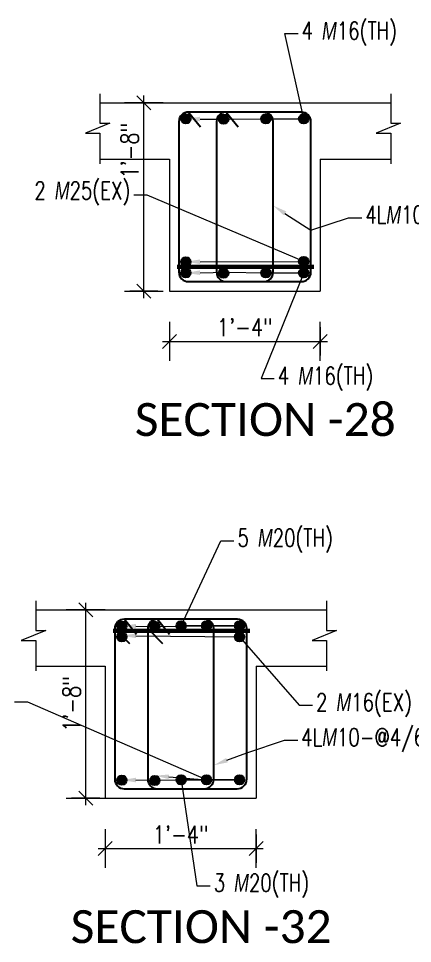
# Model space of a CAD drawing. Header units: inches. Extents: x 0 to 162649, y -36601 to -26324.
# Drawn here: x 155677.6 to 155719.4, y -36482.7 to -36384.5 of the extents above; entities that cross this region are included whole.
import ezdxf
from ezdxf import colors
from ezdxf.entities.mleader import LeaderData, LeaderLine
from ezdxf.math import Vec2, Vec3

# ---------------------------------------------------------------- set-up
doc = ezdxf.new("R2010")
doc.units = ezdxf.units.IN
doc.header["$MEASUREMENT"] = 0
for name, color, linetype, lineweight in [('Dim', 1, 'Continuous', 13), ('hatch', 252, 'Continuous', 0), ('OL_AR_Text', 140, 'Continuous', 5), ('Rein', 3, 'Continuous', 30), ('Stirrups', 191, 'Continuous', 25), ('TEXT', 7, 'Continuous', 9)]:
    doc.layers.add(name, color=color, linetype=linetype, lineweight=lineweight)
doc.styles.add('1-8 Annotative Text', font='calibri.ttf', dxfattribs={"height": 0.125})
doc.styles.add('DIM', font='simplex.shx', dxfattribs={"width": 0.75})
doc.styles.add('rmtext', font='romans.shx', dxfattribs={"width": 0.8})
doc.dimstyles.new('DIM-24', dxfattribs={"dimscale": 24, "dimtxt": 0.078125, "dimasz": 0.0625, "dimexe": 0.0625, "dimexo": 0.015625, "dimgap": 0.015625, "dimtad": 1, "dimdec": 1, "dimzin": 3, "dimdsep": 46, "dimlunit": 4, "dimtxsty": 'rmtext', "dimblk": 'OBLIQUE', "dimcen": 0.09375, "dimdle": 0.03125, "dimclrd": 1, "dimclre": 1, "dimclrt": 2, "dimadec": 0, "dimazin": 0, "dimtfac": 0.75, "dimtdec": 1, "dimtix": 1, "dimtmove": 0, "dimatfit": 3, "dimfxl": 0.0625, "dimfxlon": 1, "dimfrac": 1, "dimtolj": 1, "dimtzin": 0, "dimlwd": -1, "dimlwe": 5, "dimarcsym": 0})

# ---------------------------------------------------------------- blocks, each defined once
blk = doc.blocks.new('_Oblique')
for p, q in [((0, -1.375), (0, 1.375)), ((-0.495, -0.495), (0.495, 0.495))]:
    blk.add_line(p, q)
blk = doc.blocks.new('*D420')
at = {"layer": 'Defpoints', "color": 0, "transparency": 16777216}
for p in [(155693.635, -36413.416), (155709.635, -36413.416), (155709.635, -36418.769)]:
    blk.add_point(p, dxfattribs=at)
at = {"layer": 'Dim', "color": 1, "lineweight": 5, "transparency": 16777216}
for p, q in [((155693.635, -36417.269), (155693.635, -36420.269)), ((155709.635, -36417.269), (155709.635, -36420.269))]:
    blk.add_line(p, q, dxfattribs=at)
at = {"layer": 'Dim', "color": 1, "transparency": 16777216}
blk.add_line((155692.885, -36418.769), (155710.385, -36418.769), dxfattribs=at)
at = {"layer": 'Dim', "color": 1, "transparency": 16777216, "xscale": 1.5, "yscale": 1.5, "zscale": 1.5, "rotation": 180}
blk.add_blockref('_Oblique', (155693.635, -36418.769), dxfattribs=at)
at = {"layer": 'Dim', "color": 1, "transparency": 16777216, "xscale": 1.5, "yscale": 1.5, "zscale": 1.5}
blk.add_blockref('_Oblique', (155709.635, -36418.769), dxfattribs=at)
at = {"layer": 'Dim', "color": 2, "transparency": 16777216, "insert": (155701.635, -36417.278), "char_height": 1.875, "attachment_point": 5, "style": 'rmtext'}
blk.add_mtext('\\A1;1\'-4"', dxfattribs=at)
blk = doc.blocks.new('*D421')
at = {"layer": 'Defpoints', "color": 0, "transparency": 16777216}
for p in [(155690.918, -36393.416), (155693.635, -36393.416), (155693.635, -36413.416)]:
    blk.add_point(p, dxfattribs=at)
at = {"layer": 'Dim', "color": 1, "transparency": 16777216}
blk.add_line((155690.918, -36414.166), (155690.918, -36392.666), dxfattribs=at)
at = {"layer": 'Dim', "color": 1, "lineweight": 5, "transparency": 16777216}
for p, q in [((155692.418, -36393.416), (155689.418, -36393.416)), ((155692.418, -36413.416), (155689.418, -36413.416))]:
    blk.add_line(p, q, dxfattribs=at)
at = {"layer": 'Dim', "color": 1, "transparency": 16777216, "xscale": 1.5, "yscale": 1.5, "zscale": 1.5}
for p, rotation in [((155690.918, -36393.416), 90), ((155690.918, -36413.416), 270)]:
    blk.add_blockref('_Oblique', p, dxfattribs=dict(at, rotation=rotation))
at = {"layer": 'Dim', "color": 2, "transparency": 16777216, "insert": (155689.427, -36398.515), "char_height": 1.875, "attachment_point": 5, "rotation": 90, "style": 'rmtext'}
blk.add_mtext('\\A1;1\'-8"', dxfattribs=at)
blk = doc.blocks.new('*D426')
at = {"layer": 'Defpoints', "color": 0, "transparency": 16777216}
for p in [(155686.834, -36467.276), (155702.834, -36467.276), (155702.834, -36472.63)]:
    blk.add_point(p, dxfattribs=at)
at = {"layer": 'Dim', "color": 1, "lineweight": 5, "transparency": 16777216}
for p, q in [((155686.834, -36471.13), (155686.834, -36474.13)), ((155702.834, -36471.13), (155702.834, -36474.13))]:
    blk.add_line(p, q, dxfattribs=at)
at = {"layer": 'Dim', "color": 1, "transparency": 16777216}
blk.add_line((155686.084, -36472.63), (155703.584, -36472.63), dxfattribs=at)
at = {"layer": 'Dim', "color": 1, "transparency": 16777216, "xscale": 1.5, "yscale": 1.5, "zscale": 1.5, "rotation": 180}
blk.add_blockref('_Oblique', (155686.834, -36472.63), dxfattribs=at)
at = {"layer": 'Dim', "color": 1, "transparency": 16777216, "xscale": 1.5, "yscale": 1.5, "zscale": 1.5}
blk.add_blockref('_Oblique', (155702.834, -36472.63), dxfattribs=at)
at = {"layer": 'Dim', "color": 2, "transparency": 16777216, "insert": (155694.834, -36471.139), "char_height": 1.875, "attachment_point": 5, "style": 'rmtext'}
blk.add_mtext('\\A1;1\'-4"', dxfattribs=at)
blk = doc.blocks.new('*D427')
at = {"layer": 'Defpoints', "color": 0, "transparency": 16777216}
for p in [(155684.756, -36447.276), (155686.834, -36447.276), (155686.834, -36467.276)]:
    blk.add_point(p, dxfattribs=at)
at = {"layer": 'Dim', "color": 1, "transparency": 16777216}
blk.add_line((155684.756, -36468.026), (155684.756, -36446.526), dxfattribs=at)
at = {"layer": 'Dim', "color": 1, "lineweight": 5, "transparency": 16777216}
for p, q in [((155686.256, -36447.276), (155683.256, -36447.276)), ((155686.256, -36467.276), (155683.256, -36467.276))]:
    blk.add_line(p, q, dxfattribs=at)
at = {"layer": 'Dim', "color": 1, "transparency": 16777216, "xscale": 1.5, "yscale": 1.5, "zscale": 1.5}
for p, rotation in [((155684.756, -36447.276), 90), ((155684.756, -36467.276), 270)]:
    blk.add_blockref('_Oblique', p, dxfattribs=dict(at, rotation=rotation))
at = {"layer": 'Dim', "color": 2, "transparency": 16777216, "insert": (155683.265, -36457.276), "char_height": 1.875, "attachment_point": 5, "rotation": 90, "style": 'rmtext'}
blk.add_mtext('\\A1;1\'-8"', dxfattribs=at)

msp = doc.modelspace()

# ---------------------------------------------------------------- hatches: boundary and pattern name
at = {"layer": 'Rein'}
h = msp.add_hatch(color=256, dxfattribs=at)
h.dxf.hatch_style = 1
h.paths.add_polyline_path([(155695.886, -36395.139, 1), (155694.886, -36395.139, 1)])
h = msp.add_hatch(color=256, dxfattribs=at)
h.dxf.hatch_style = 1
h.paths.add_polyline_path([(155699.886, -36395.171, 1), (155698.886, -36395.171, 1)])
h = msp.add_hatch(color=256, dxfattribs=at)
h.dxf.hatch_style = 1
h.paths.add_polyline_path([(155704.376, -36395.117, 1), (155703.376, -36395.117, 1)])
h = msp.add_hatch(color=256, dxfattribs=at)
h.dxf.hatch_style = 1
h.paths.add_polyline_path([(155708.376, -36395.117, 1), (155707.376, -36395.117, 1)])
h = msp.add_hatch(color=256, dxfattribs=at)
h.dxf.hatch_style = 1
h.paths.add_polyline_path([(155695.886, -36410.309, 1), (155694.886, -36410.309, 1)])
h = msp.add_hatch(color=256, dxfattribs=at)
h.dxf.hatch_style = 1
h.paths.add_polyline_path([(155708.376, -36410.287, 1), (155707.376, -36410.287, 1)])
h = msp.add_hatch(color=256, dxfattribs=at)
h.dxf.hatch_style = 1
h.paths.add_polyline_path([(155695.886, -36411.498, 1), (155694.886, -36411.498, 1)])
h = msp.add_hatch(color=256, dxfattribs=at)
h.dxf.hatch_style = 1
h.paths.add_polyline_path([(155699.886, -36411.53, 1), (155698.886, -36411.53, 1)])
h = msp.add_hatch(color=256, dxfattribs=at)
h.dxf.hatch_style = 1
h.paths.add_polyline_path([(155704.376, -36411.476, 1), (155703.376, -36411.476, 1)])
h = msp.add_hatch(color=256, dxfattribs=at)
h.dxf.hatch_style = 1
h.paths.add_polyline_path([(155708.376, -36411.476, 1), (155707.376, -36411.476, 1)])
h = msp.add_hatch(color=256, dxfattribs=at)
h.dxf.hatch_style = 1
h.paths.add_polyline_path([(155689.085, -36449, 1), (155688.085, -36449, 1)])
h = msp.add_hatch(color=256, dxfattribs=at)
h.dxf.hatch_style = 1
h.paths.add_polyline_path([(155692.585, -36449.032, 1), (155691.585, -36449.032, 1)])
h = msp.add_hatch(color=256, dxfattribs=at)
h.dxf.hatch_style = 1
h.paths.add_polyline_path([(155695.367, -36448.978, 1), (155694.367, -36448.978, 1)])
h = msp.add_hatch(color=256, dxfattribs=at)
h.dxf.hatch_style = 1
h.paths.add_polyline_path([(155698.075, -36448.978, 1), (155697.075, -36448.978, 1)])
h = msp.add_hatch(color=256, dxfattribs=at)
h.dxf.hatch_style = 1
h.paths.add_polyline_path([(155701.575, -36448.978, 1), (155700.575, -36448.978, 1)])
h = msp.add_hatch(color=256, dxfattribs=at)
h.dxf.hatch_style = 1
h.paths.add_polyline_path([(155689.085, -36450.15, 1), (155688.085, -36450.15, 1)])
h = msp.add_hatch(color=256, dxfattribs=at)
h.dxf.hatch_style = 1
h.paths.add_polyline_path([(155701.575, -36450.128, 1), (155700.575, -36450.128, 1)])
h = msp.add_hatch(color=256, dxfattribs=at)
h.dxf.hatch_style = 1
h.paths.add_polyline_path([(155689.085, -36465.359, 1), (155688.085, -36465.359, 1)])
h = msp.add_hatch(color=256, dxfattribs=at)
h.dxf.hatch_style = 1
h.paths.add_polyline_path([(155692.585, -36465.39, 1), (155691.585, -36465.39, 1)])
h = msp.add_hatch(color=256, dxfattribs=at)
h.dxf.hatch_style = 1
h.paths.add_polyline_path([(155695.367, -36465.336, 1), (155694.367, -36465.336, 1)])
h = msp.add_hatch(color=256, dxfattribs=at)
h.dxf.hatch_style = 1
h.paths.add_polyline_path([(155698.075, -36465.336, 1), (155697.075, -36465.336, 1)])
h = msp.add_hatch(color=256, dxfattribs=at)
h.dxf.hatch_style = 1
h.paths.add_polyline_path([(155701.575, -36465.336, 1), (155700.575, -36465.336, 1)])

# ---------------------------------------------------------------- linework, layer by layer
at = {"layer": 'Dim', "lineweight": 60}
for p, q in [((155694.451, -36410.832), (155708.952, -36410.832)), ((155687.65, -36449.523), (155702.151, -36449.523))]:
    msp.add_line(p, q, dxfattribs=at)
at = {"layer": 'hatch'}
for p, q in [((155686.257, -36392.475), (155686.257, -36395.604)), ((155717.102, -36392.475), (155717.102, -36395.604)), ((155686.257, -36393.416), (155717.102, -36393.416)), ((155687.314, -36395.604), (155684.714, -36396.666)), ((155687.314, -36395.604), (155684.714, -36396.666)), ((155686.257, -36395.604), (155687.314, -36395.604)), ((155718.159, -36395.604), (155715.559, -36396.666)), ((155717.102, -36395.604), (155718.159, -36395.604)), ((155684.714, -36396.666), (155686.257, -36396.666)), ((155686.257, -36396.666), (155686.257, -36399.909)), ((155715.559, -36396.666), (155717.102, -36396.666)), ((155717.102, -36396.666), (155717.102, -36399.909)), ((155686.257, -36399.416), (155693.635, -36399.416)), ((155693.635, -36399.416), (155693.635, -36413.416)), ((155709.635, -36399.416), (155709.635, -36413.416)), ((155709.635, -36399.416), (155717.102, -36399.416)), ((155693.635, -36413.416), (155709.635, -36413.416)), ((155679.457, -36446.336), (155679.457, -36449.465)), ((155710.302, -36446.336), (155710.302, -36449.465)), ((155679.457, -36447.276), (155710.302, -36447.276)), ((155680.514, -36449.465), (155677.913, -36450.527)), ((155680.514, -36449.465), (155677.913, -36450.527)), ((155679.457, -36449.465), (155680.514, -36449.465)), ((155711.359, -36449.465), (155708.759, -36450.527)), ((155710.302, -36449.465), (155711.359, -36449.465)), ((155677.913, -36450.527), (155679.457, -36450.527)), ((155679.457, -36450.527), (155679.457, -36453.77)), ((155708.759, -36450.527), (155710.302, -36450.527)), ((155710.302, -36450.527), (155710.302, -36453.77)), ((155679.457, -36453.276), (155686.834, -36453.276)), ((155686.834, -36453.276), (155686.834, -36467.276)), ((155702.834, -36453.276), (155702.834, -36467.276)), ((155702.834, -36453.276), (155710.302, -36453.276)), ((155686.834, -36467.276), (155702.834, -36467.276))]:
    msp.add_line(p, q, dxfattribs=at)
at = {"layer": 'Rein'}
for centre in [(155695.386, -36395.139), (155699.386, -36395.171), (155703.876, -36395.117), (155707.876, -36395.117), (155695.386, -36410.309), (155707.876, -36410.287), (155695.386, -36411.498), (155699.386, -36411.53), (155703.876, -36411.476), (155707.876, -36411.476), (155688.585, -36449), (155692.085, -36449.032), (155694.867, -36448.978), (155697.575, -36448.978), (155701.075, -36448.978), (155688.585, -36450.15), (155701.075, -36450.128), (155688.585, -36465.359), (155692.085, -36465.39), (155694.867, -36465.336), (155697.575, -36465.336), (155701.075, -36465.336)]:
    msp.add_circle(centre, 0.5, dxfattribs=at)
at = {"layer": 'Stirrups', "lineweight": 30}
for p, q in [((155695.668, -36394.416), (155696.932, -36395.988)), ((155699.668, -36394.416), (155700.932, -36395.988)), ((155688.867, -36448.276), (155690.132, -36449.849)), ((155692.367, -36448.276), (155693.632, -36449.849)), ((155687.834, -36449.276), (155689.41, -36450.839)), ((155691.334, -36449.276), (155692.91, -36450.839))]:
    msp.add_line(p, q, dxfattribs=at)
for points in [[(155695.635, -36412.416), (155707.635, -36412.416, 0.414214), (155708.635, -36411.416), (155708.635, -36395.415, 0.404381), (155707.668, -36394.416), (155695.668, -36394.416, 0.424115), (155694.635, -36395.415), (155694.635, -36411.416, 0.414214)], [(155699.635, -36412.416), (155703.635, -36412.416, 0.414214), (155704.635, -36411.416), (155704.635, -36395.415, 0.404381), (155703.668, -36394.416), (155699.668, -36394.416, 0.424115), (155698.635, -36395.415), (155698.635, -36411.416, 0.414214)], [(155688.834, -36466.276), (155700.834, -36466.276, 0.414214), (155701.834, -36465.276), (155701.834, -36449.276, 0.404381), (155700.867, -36448.276), (155688.867, -36448.276, 0.424115), (155687.834, -36449.276), (155687.834, -36465.276, 0.414214)], [(155692.334, -36466.276), (155697.334, -36466.276, 0.414214), (155698.334, -36465.276), (155698.334, -36449.276, 0.404381), (155697.367, -36448.276), (155692.367, -36448.276, 0.424115), (155691.334, -36449.276), (155691.334, -36465.276, 0.414214)]]:
    msp.add_lwpolyline(points, format="xyb", close=True, dxfattribs=at)

# ---------------------------------------------------------------- texts
at = {"layer": 'OL_AR_Text', "char_height": 3.5, "width": 2.6734445e-317, "attachment_point": 1, "style": '1-8 Annotative Text'}
for s, insert in [('SECTION -28', (155689.963, -36425.317)), ('SECTION -32', (155683.162, -36479.178))]:
    msp.add_mtext(s, dxfattribs=dict(at, insert=insert))

# ---------------------------------------------------------------- dimensions: what is measured, and where the dimension line sits
at = {"layer": 'Dim'}
dim = msp.add_linear_dim(base=(155690.918, -36393.416), p1=(155693.635, -36413.416), p2=(155693.635, -36393.416), angle=90, dimstyle='DIM-24', dxfattribs=at)
dim.commit()
dim.dimension.update_dxf_attribs({"geometry": '*D421', "text_midpoint": (155690.918, -36398.515), "dimtype": 160})
for base, p1, p2, picture, middle in [((155709.635, -36418.769), (155693.635, -36413.416), (155709.635, -36413.416), '*D420', (155701.635, -36417.278)), ((155702.834, -36472.63), (155686.834, -36467.276), (155702.834, -36467.276), '*D426', (155694.834, -36471.139))]:
    dim = msp.add_linear_dim(base=base, p1=p1, p2=p2, dimstyle='DIM-24', dxfattribs=at)
    dim.commit()
    dim.dimension.update_dxf_attribs({"geometry": picture, "text_midpoint": middle})
dim = msp.add_linear_dim(base=(155684.756, -36447.276), p1=(155686.834, -36467.276), p2=(155686.834, -36447.276), angle=90, dimstyle='DIM-24', dxfattribs=at)
dim.commit()
dim.dimension.update_dxf_attribs({"geometry": '*D427', "text_midpoint": (155683.265, -36457.276)})

# ---------------------------------------------------------------- leaders
at = {"layer": 'TEXT'}
ml = msp.add_multileader_mtext('Standard', dxfattribs=at)
ml.set_content('4 {\\Fgothici|c0;M}16(TH) ', color=256, style='DIM')
ml.set_leader_properties(color=1, linetype='ByLayer', lineweight=9)
ml.build(insert=Vec2(0, 0))
ml.multileader.update_dxf_attribs({"text_right_attachment_type": 2, "dogleg_length": 0.25, "arrow_head_size": 1.5, "scale": 32})
ctx = ml.context
ctx.base_point, ctx.scale, ctx.char_height, ctx.arrow_head_size, ctx.landing_gap_size, ctx.plane_origin = Vec3(155707.281, -36386.08), 32, 1.875, 1.5, 0.375, Vec3(155718.383, -36394.175)
ctx.right_attachment = 2
notes = []
notes.append((ctx, [(0, (1, 1, 0), (155705.877, -36386.08), (1, 0), 1.404, [(3, [(155695.386, -36395.139), (155699.386, -36395.171), (155703.876, -36395.117), (155707.876, -36395.117)], 0, [])])]))
ctx.mtext.insert, ctx.mtext.flow_direction = Vec3(155707.656, -36384.83), 5
ml = msp.add_multileader_mtext('Standard', dxfattribs=at)
ml.set_content('2 {\\Fgothici|c0;M}25(EX) ', color=256, style='DIM')
ml.set_leader_properties(color=1, linetype='ByLayer', lineweight=9)
ml.build(insert=Vec2(0, 0))
ml.multileader.update_dxf_attribs({"text_right_attachment_type": 2, "dogleg_length": 0.25, "arrow_head_size": 1.5, "scale": 32})
ctx = ml.context
ctx.base_point, ctx.scale, ctx.char_height, ctx.arrow_head_size, ctx.landing_gap_size, ctx.plane_origin = Vec3(155678.07, -36403.054), 32, 1.875, 1.5, 0.375, Vec3(155718.383, -36409.131)
ctx.right_attachment, ctx.text_align_type = 2, 2
notes.append((ctx, [(1, (1, 1, 0), (155691.274, -36403.233), (-1, 0), 1.404, [(2, [(155695.386, -36410.309), (155707.876, -36410.287)], 0, [])])]))
ctx.mtext.insert, ctx.mtext.alignment, ctx.mtext.flow_direction = Vec3(155689.494, -36401.804), 3, 5
ml = msp.add_multileader_mtext('Standard', dxfattribs=at)
ml.set_content('4L{\\Fgothici|c0;M}10-@4/6"C/C ', color=256, style='DIM')
ml.set_leader_properties(color=1, linetype='ByLayer', lineweight=9)
ml.build(insert=Vec2(0, 0))
ml.multileader.update_dxf_attribs({"text_right_attachment_type": 2, "dogleg_length": 0.25, "arrow_head_size": 1.5, "scale": 32})
ctx = ml.context
ctx.base_point, ctx.scale, ctx.char_height, ctx.arrow_head_size, ctx.landing_gap_size, ctx.plane_origin = Vec3(155714.039, -36405.63), 32, 1.875, 1.5, 0.375, Vec3(155724.574, -36415.383)
ctx.right_attachment = 2
notes.append((ctx, [(0, (1, 1, 0), (155712.635, -36405.63), (1, 0), 1.404, [(1, [(155704.635, -36404.345), (155708.635, -36406.962)], 0, [])])]))
ctx.mtext.insert, ctx.mtext.flow_direction = Vec3(155714.414, -36404.38), 5
ml = msp.add_multileader_mtext('Standard', dxfattribs=at)
ml.set_content('4 {\\Fgothici|c0;M}16(TH) ', color=256, style='DIM')
ml.set_leader_properties(color=1, linetype='ByLayer', lineweight=9)
ml.build(insert=Vec2(0, 0))
ml.multileader.update_dxf_attribs({"text_right_attachment_type": 2, "dogleg_length": 0.25, "arrow_head_size": 1.5, "scale": 32})
ctx = ml.context
ctx.base_point, ctx.scale, ctx.char_height, ctx.arrow_head_size, ctx.landing_gap_size, ctx.plane_origin = Vec3(155704.76, -36422.722), 32, 1.875, 1.5, 0.375, Vec3(155716.42, -36420.676)
ctx.right_attachment = 2
notes.append((ctx, [(0, (1, 1, 0), (155703.356, -36422.722), (1, 0), 1.404, [(3, [(155695.386, -36411.498), (155699.635, -36411.416), (155703.876, -36411.476), (155707.876, -36411.476)], 0, [])])]))
ctx.mtext.insert, ctx.mtext.flow_direction = Vec3(155705.135, -36421.472), 5
ml = msp.add_multileader_mtext('Standard', dxfattribs=at)
ml.set_content('5 {\\Fgothici|c0;M}20(TH) ', color=256, style='DIM')
ml.set_leader_properties(color=1, linetype='ByLayer', lineweight=9)
ml.build(insert=Vec2(0, 0))
ml.multileader.update_dxf_attribs({"text_right_attachment_type": 2, "dogleg_length": 0.25, "arrow_head_size": 1.5, "scale": 32})
ctx = ml.context
ctx.base_point, ctx.scale, ctx.char_height, ctx.arrow_head_size, ctx.landing_gap_size, ctx.plane_origin = Vec3(155700.481, -36439.941), 32, 1.875, 1.5, 0.375, Vec3(155711.582, -36448.036)
ctx.right_attachment = 2
notes.append((ctx, [(0, (1, 1, 0), (155699.076, -36439.941), (1, 0), 1.404, [(4, [(155688.585, -36449), (155692.085, -36449.032), (155697.575, -36448.978), (155701.075, -36448.978), (155694.867, -36448.978)], 0, [])])]))
ctx.mtext.insert, ctx.mtext.flow_direction = Vec3(155700.856, -36438.691), 5
ml = msp.add_multileader_mtext('Standard', dxfattribs=at)
ml.set_content('2 {\\Fgothici|c0;M}16(EX) ', color=256, style='DIM')
ml.set_leader_properties(color=1, linetype='ByLayer', lineweight=9)
ml.build(insert=Vec2(0, 0))
ml.multileader.update_dxf_attribs({"text_right_attachment_type": 2, "dogleg_length": 0.25, "arrow_head_size": 1.5, "scale": 32})
ctx = ml.context
ctx.base_point, ctx.scale, ctx.char_height, ctx.arrow_head_size, ctx.landing_gap_size, ctx.plane_origin = Vec3(155708.807, -36457.398), 32, 1.875, 1.5, 0.375, Vec3(155709.619, -36455.351)
ctx.right_attachment = 2
notes.append((ctx, [(0, (1, 1, 0), (155707.403, -36457.398), (1, 0), 1.404, [(3, [(155688.585, -36450.021), (155701.075, -36450.128)], 0, [])])]))
ctx.mtext.insert, ctx.mtext.flow_direction = Vec3(155709.182, -36456.148), 5
ml = msp.add_multileader_mtext('Standard', dxfattribs=at)
ml.set_content('2 {\\Fgothici|c0;M}25(EX) ', color=256, style='DIM')
ml.set_leader_properties(color=1, linetype='ByLayer', lineweight=9)
ml.build(insert=Vec2(0, 0))
ml.multileader.update_dxf_attribs({"text_right_attachment_type": 2, "dogleg_length": 0.25, "arrow_head_size": 1.5, "scale": 32})
ctx = ml.context
ctx.base_point, ctx.scale, ctx.char_height, ctx.arrow_head_size, ctx.landing_gap_size, ctx.plane_origin = Vec3(155665.393, -36456.915), 32, 1.875, 1.5, 0.375, Vec3(155705.706, -36462.992)
ctx.right_attachment, ctx.text_align_type = 2, 2
notes.append((ctx, [(1, (1, 1, 0), (155678.597, -36457.094), (-1, 0), 1.404, [(2, [(155692.085, -36464.89), (155697.575, -36465.336)], 0, [])])]))
ctx.mtext.insert, ctx.mtext.alignment, ctx.mtext.flow_direction = Vec3(155676.817, -36455.665), 3, 5
ml = msp.add_multileader_mtext('Standard', dxfattribs=at)
ml.set_content('4L{\\Fgothici|c0;M}10-@4/6"C/C ', color=256, style='DIM')
ml.set_leader_properties(color=1, linetype='ByLayer', lineweight=9)
ml.build(insert=Vec2(0, 0))
ml.multileader.update_dxf_attribs({"text_right_attachment_type": 2, "dogleg_length": 0.25, "arrow_head_size": 1.5, "scale": 32})
ctx = ml.context
ctx.base_point, ctx.scale, ctx.char_height, ctx.arrow_head_size, ctx.landing_gap_size, ctx.plane_origin = Vec3(155707.239, -36461.122), 32, 1.875, 1.5, 0.375, Vec3(155717.773, -36470.875)
ctx.right_attachment = 2
notes.append((ctx, [(0, (1, 1, 0), (155705.834, -36461.122), (1, 0), 1.404, [(1, [(155698.334, -36463.785), (155701.834, -36462.454)], 0, [])])]))
ctx.mtext.insert, ctx.mtext.flow_direction = Vec3(155707.614, -36459.872), 5
ml = msp.add_multileader_mtext('Standard', dxfattribs=at)
ml.set_content('3 {\\Fgothici|c0;M}20(TH) ', color=256, style='DIM')
ml.set_leader_properties(color=1, linetype='ByLayer', lineweight=9)
ml.build(insert=Vec2(0, 0))
ml.multileader.update_dxf_attribs({"text_right_attachment_type": 2, "dogleg_length": 0.25, "arrow_head_size": 1.5, "scale": 32})
ctx = ml.context
ctx.base_point, ctx.scale, ctx.char_height, ctx.arrow_head_size, ctx.landing_gap_size, ctx.plane_origin = Vec3(155697.959, -36476.583), 32, 1.875, 1.5, 0.375, Vec3(155709.619, -36474.537)
ctx.right_attachment = 2
notes.append((ctx, [(0, (1, 1, 0), (155696.555, -36476.583), (1, 0), 1.404, [(4, [(155688.585, -36465.359), (155701.075, -36465.336), (155694.867, -36465.336)], 0, [])])]))
ctx.mtext.insert, ctx.mtext.flow_direction = Vec3(155698.334, -36475.333), 5
for ctx, leaders in notes:
    for number, flags, end, landing, length, lines in leaders:
        leader = LeaderData()
        leader.index, (leader.has_last_leader_line, leader.has_dogleg_vector, leader.attachment_direction) = number, flags
        leader.last_leader_point, leader.dogleg_vector, leader.dogleg_length = Vec3(end), Vec3(landing), length
        for number, points, colour, breaks in lines:
            line = LeaderLine()
            line.index, line.vertices, line.color, line.breaks = number, Vec3.list(points), colors.encode_raw_color(colour), breaks
            leader.lines.append(line)
        ctx.leaders.append(leader)

doc.saveas('drawing.dxf')
